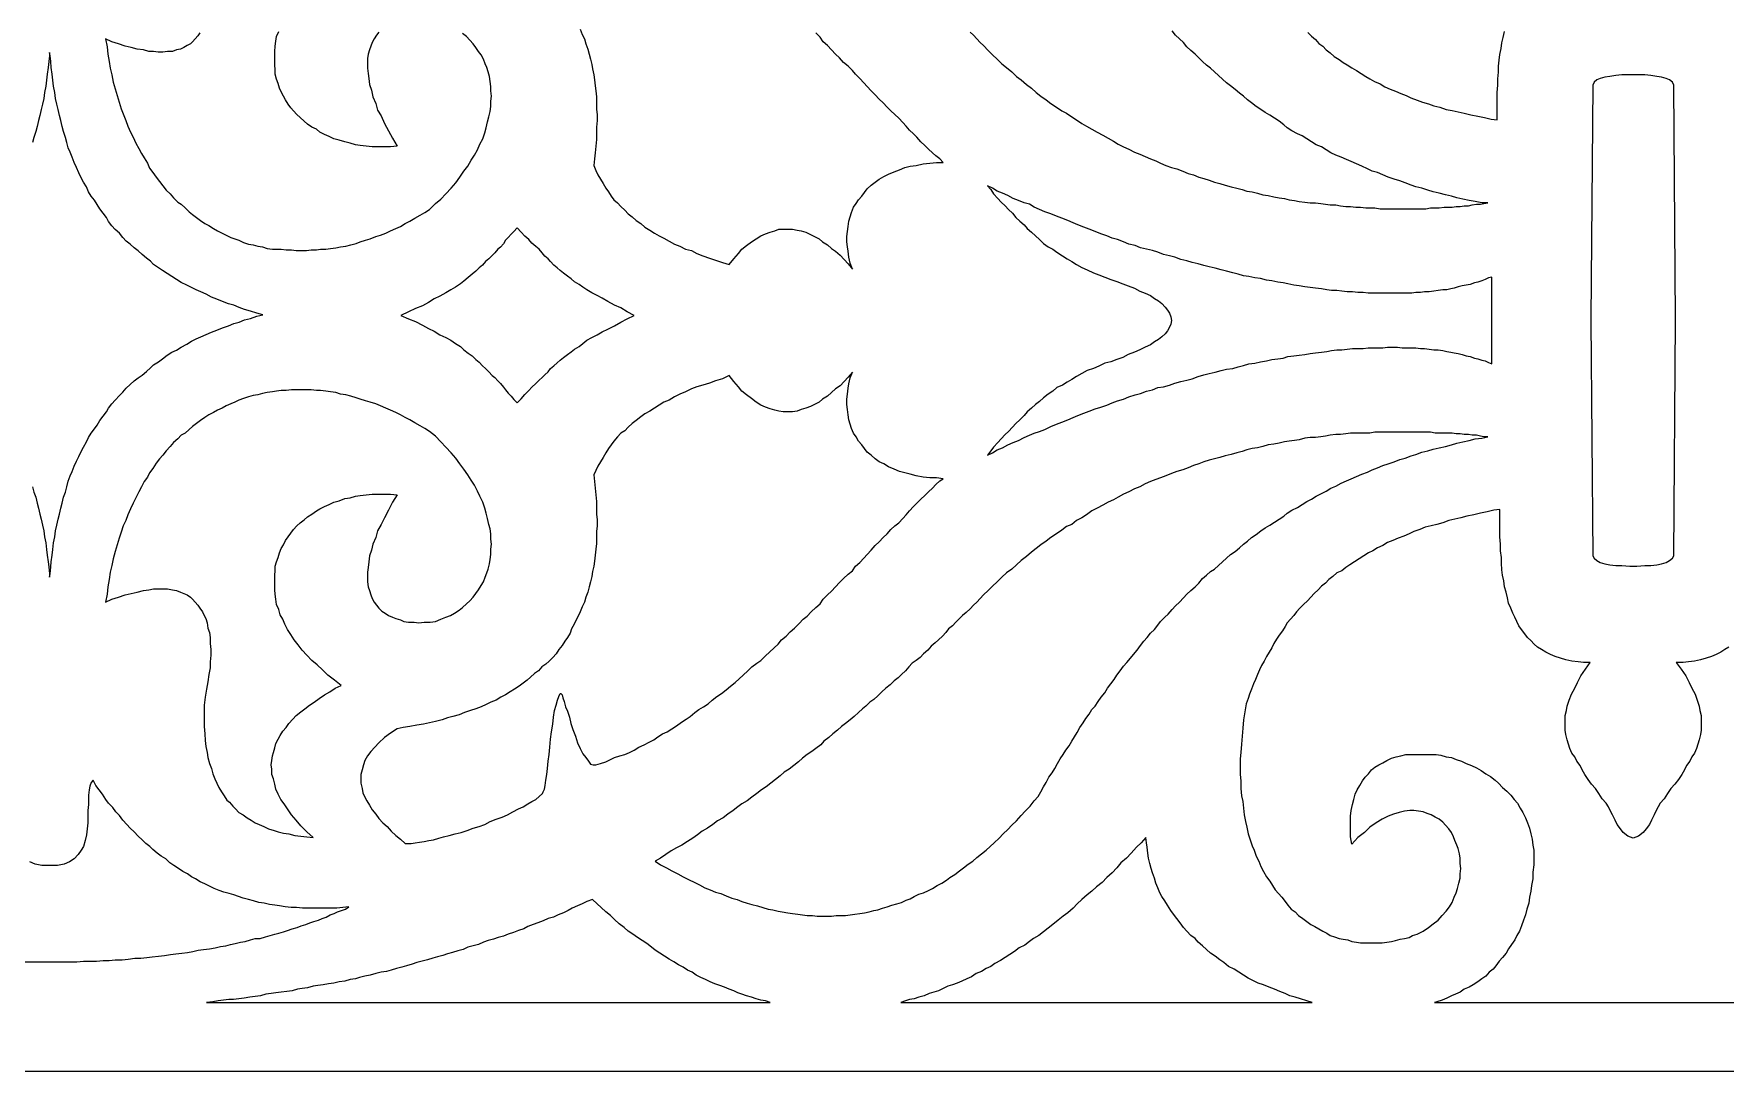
# Model space of a CAD drawing. Extents: x -535 to 535, y -535 to 535.
# Drawn here: x -1.2 to 121.8, y -440 to -364.6 of the extents above; entities that cross this region are included whole.
import ezdxf

# ---------------------------------------------------------------- set-up
doc = ezdxf.new("R2010")
doc.units = 0
doc.layers.add('LAYER_1', color=18, linetype='CONTINUOUS')
doc.layers.add('LAYER_2', color=150, linetype='CONTINUOUS')

msp = doc.modelspace()

# ---------------------------------------------------------------- linework, layer by layer
at = {"layer": 'LAYER_1'}
for points in [[(10.92, -364.51), (10.78, -364.72), (10.58, -364.94), (10.38, -365.15), (10.24, -365.31), (9.99, -365.42), (9.75, -365.58), (9.5, -365.69), (9.21, -365.74), (8.92, -365.85), (8.57, -365.85), (8.23, -365.9), (7.89, -365.9), (7.55, -365.85), (7.2, -365.85), (6.81, -365.74), (6.37, -365.69), (5.93, -365.58), (5.49, -365.47), (5, -365.31), (4.51, -365.15), (4.07, -364.94), (4.17, -365.53), (4.22, -366.06), (4.32, -366.6), (4.41, -367.08), (4.51, -367.56), (4.61, -368.09), (4.76, -368.57), (4.9, -369.06), (5.05, -369.54), (5.2, -370.02), (5.34, -370.39), (5.54, -370.87), (5.69, -371.3), (5.88, -371.73), (6.08, -372.1), (6.27, -372.53), (6.47, -372.91), (6.67, -373.28), (6.86, -373.6), (7.11, -373.98), (7.25, -374.35), (7.5, -374.67), (7.74, -374.99), (7.99, -375.31), (8.23, -375.63), (8.48, -375.95), (8.77, -376.22), (9.01, -376.49), (9.31, -376.81), (9.55, -376.97), (9.85, -377.24), (10.14, -377.51), (10.38, -377.72), (10.68, -377.93), (10.97, -378.15), (11.27, -378.36), (11.56, -378.52), (11.9, -378.74), (12.2, -378.9), (12.54, -379.06), (12.83, -379.22), (13.17, -379.38), (13.47, -379.48), (13.76, -379.59), (14.1, -379.75), (14.45, -379.86), (14.79, -379.91), (15.13, -380.02), (15.47, -380.07), (15.82, -380.18), (16.21, -380.23), (16.84, -380.23), (17.19, -380.29), (17.58, -380.29), (17.92, -380.34), (18.66, -380.34), (19, -380.29), (19.39, -380.29), (19.68, -380.23), (20.07, -380.23), (20.42, -380.18), (20.81, -380.13), (21.15, -380.07), (21.54, -380.02), (21.89, -379.91), (22.28, -379.81), (22.57, -379.7), (22.96, -379.59), (23.31, -379.48), (23.7, -379.32), (24.04, -379.22), (24.43, -379.06), (24.77, -378.9), (25.16, -378.74), (25.51, -378.58), (25.85, -378.36), (26.19, -378.2), (26.54, -377.99), (26.93, -377.77), (27.27, -377.56), (27.61, -377.35), (28.05, -376.92), (28.44, -376.6), (28.79, -376.22), (29.18, -375.79), (29.52, -375.42), (29.81, -374.99), (30.11, -374.56), (30.4, -374.19), (30.65, -373.76), (30.89, -373.39), (31.09, -373.01), (31.28, -372.59), (31.48, -372.21), (31.63, -371.78), (31.72, -371.41), (31.82, -370.98), (31.92, -370.61), (32.02, -370.23), (32.07, -369.86), (32.07, -369.48), (32.11, -369.11), (32.07, -368.73), (32.07, -368.41), (32.02, -368.04), (31.97, -367.67), (31.87, -367.34), (31.77, -367.02), (31.67, -366.76), (31.53, -366.43), (31.38, -366.11), (31.18, -365.85), (30.99, -365.58), (30.79, -365.31), (30.55, -365.04), (30.3, -364.78), (30.01, -364.56)], [(23.94, -364.46), (23.75, -364.67), (23.6, -364.94), (23.45, -365.2), (23.35, -365.47), (23.26, -365.74), (23.16, -366.06), (23.11, -366.38), (23.11, -366.76), (23.11, -367.08), (23.16, -367.45), (23.21, -367.83), (23.26, -368.25), (23.4, -368.68), (23.5, -369.16), (23.7, -369.64), (23.84, -370.13), (24.09, -370.55), (24.33, -371.09), (24.63, -371.62), (24.92, -372.16), (25.26, -372.75), (24.77, -372.8), (23.45, -372.8), (23.01, -372.75), (22.57, -372.69), (22.23, -372.64), (21.84, -372.53), (21.45, -372.43), (21.05, -372.32), (20.66, -372.21), (20.32, -372.05), (19.98, -371.89), (19.63, -371.73), (19.39, -371.52), (19.05, -371.36), (18.75, -371.14), (18.51, -370.93), (18.22, -370.66), (17.97, -370.45), (17.73, -370.18), (17.53, -369.96), (17.33, -369.7), (17.14, -369.38), (16.99, -369.11), (16.84, -368.79), (16.7, -368.52), (16.6, -368.2), (16.5, -367.88), (16.4, -367.5), (16.4, -367.18), (16.36, -366.86), (16.36, -366.54), (16.36, -366.22), (16.36, -365.85), (16.4, -365.47), (16.45, -365.1), (16.5, -364.78), (16.65, -364.4)], [(38.57, -364.24), (38.72, -364.62), (38.87, -364.94), (38.97, -365.31), (39.11, -365.69), (39.21, -366.06), (39.31, -366.43), (39.41, -366.81), (39.46, -367.13), (39.55, -367.56), (39.6, -367.93), (39.65, -368.36), (39.7, -368.73), (39.75, -369.16), (39.75, -369.59), (39.75, -370.07), (39.8, -370.45), (39.8, -370.87), (39.75, -371.36), (39.75, -371.78), (39.75, -372.26), (39.7, -372.75), (39.65, -373.23), (39.6, -373.66), (39.55, -374.14), (39.7, -374.51), (39.85, -374.83), (40.04, -375.15), (40.24, -375.47), (40.43, -375.79), (40.63, -376.06), (40.83, -376.38), (41.02, -376.65), (41.27, -376.86), (41.51, -377.13), (41.8, -377.4), (42.05, -377.67), (42.34, -377.88), (42.64, -378.15), (42.98, -378.36), (43.27, -378.63), (43.62, -378.84), (43.96, -379.06), (44.3, -379.27), (44.64, -379.43), (45.03, -379.65), (45.43, -379.86), (45.82, -380.02), (46.21, -380.23), (46.65, -380.34), (47.04, -380.55), (47.48, -380.72), (47.97, -380.88), (48.41, -381.04), (48.9, -381.2), (49.39, -381.36), (49.73, -380.93), (50.08, -380.55), (50.32, -380.23), (50.66, -379.97), (51.01, -379.7), (51.35, -379.48), (51.69, -379.27), (52.03, -379.11), (52.38, -379), (52.72, -378.9), (53.01, -378.79), (53.99, -378.79), (54.33, -378.84), (54.63, -378.9), (54.97, -379), (55.31, -379.16), (55.61, -379.32), (55.95, -379.48), (56.19, -379.7), (56.54, -379.91), (56.83, -380.18), (57.12, -380.39), (57.47, -380.66), (57.76, -380.98), (58.05, -381.3), (58.35, -381.68), (58.2, -381.25), (58.1, -380.82), (58.05, -380.39), (58, -380.07), (57.96, -379.7), (57.96, -379.32), (58, -378.95), (58.05, -378.58), (58.1, -378.2), (58.2, -377.88), (58.3, -377.56), (58.44, -377.19), (58.64, -376.92), (58.79, -376.65), (59.03, -376.38), (59.23, -376.12), (59.42, -375.85), (59.72, -375.58), (60.01, -375.37), (60.3, -375.15), (60.65, -374.94), (60.99, -374.78), (61.38, -374.62), (61.77, -374.46), (62.16, -374.3), (62.56, -374.19), (63, -374.14), (63.49, -374.03), (63.98, -373.98), (64.46, -373.92), (64.95, -373.92), (64.71, -373.66), (64.42, -373.44), (64.17, -373.23), (63.88, -372.96), (63.63, -372.69), (63.34, -372.43), (63.05, -372.1), (62.8, -371.84), (62.51, -371.57), (62.26, -371.3), (62.02, -371.03), (61.72, -370.71), (61.43, -370.45), (61.14, -370.18), (60.89, -369.91), (60.6, -369.59), (60.3, -369.32), (60.01, -369), (59.72, -368.73), (59.42, -368.41), (59.18, -368.15), (58.89, -367.83), (58.59, -367.5), (58.35, -367.24), (58.05, -366.92), (57.71, -366.65), (57.42, -366.33), (57.12, -366.06), (56.83, -365.74), (56.54, -365.42), (56.24, -365.15), (56, -364.83), (55.7, -364.51)], [(66.91, -364.46), (67.16, -364.67), (67.4, -364.94), (67.65, -365.2), (67.89, -365.42), (68.23, -365.79), (68.53, -366.11), (68.87, -366.43), (69.21, -366.76), (69.55, -367.02), (69.95, -367.34), (70.29, -367.67), (70.63, -367.93), (71.02, -368.25), (71.37, -368.52), (71.71, -368.84), (72.05, -369.11), (72.44, -369.38), (72.78, -369.64), (73.18, -369.91), (73.57, -370.18), (73.91, -370.34), (74.3, -370.61), (74.64, -370.82), (75.04, -371.09), (75.38, -371.3), (75.77, -371.52), (76.16, -371.73), (76.55, -371.94), (76.94, -372.16), (77.34, -372.37), (77.68, -372.59), (78.07, -372.8), (78.46, -372.96), (78.85, -373.17), (79.24, -373.33), (79.64, -373.49), (80.03, -373.66), (80.42, -373.82), (80.76, -373.98), (81.15, -374.14), (81.54, -374.3), (81.94, -374.4), (82.38, -374.56), (82.77, -374.72), (83.16, -374.83), (83.55, -374.99), (83.89, -375.1), (84.29, -375.21), (84.68, -375.37), (85.07, -375.47), (85.46, -375.58), (85.9, -375.69), (86.29, -375.79), (86.68, -375.9), (87.03, -376.01), (87.42, -376.06), (87.81, -376.17), (88.2, -376.28), (88.59, -376.33), (88.98, -376.44), (89.38, -376.49), (89.77, -376.54), (90.11, -376.65), (90.5, -376.7), (90.84, -376.76), (91.24, -376.81), (91.63, -376.86), (92.02, -376.86), (92.41, -376.92), (92.75, -376.97), (93.09, -377.02), (93.49, -377.02), (93.83, -377.08), (94.22, -377.13), (94.56, -377.13), (94.95, -377.19), (95.3, -377.19), (95.69, -377.24), (96.33, -377.24), (96.72, -377.29), (100.04, -377.29), (100.39, -377.24), (101.02, -377.24), (101.37, -377.19), (101.95, -377.19), (102.25, -377.13), (102.54, -377.13), (102.83, -377.08), (103.13, -377.08), (103.42, -377.02), (103.72, -376.97), (104.01, -376.97), (104.25, -376.92), (104.55, -376.86), (104.11, -376.86), (103.62, -376.76), (103.18, -376.7), (102.74, -376.6), (102.3, -376.49), (101.9, -376.38), (101.46, -376.28), (101.02, -376.17), (100.58, -376.06), (100.19, -375.95), (99.75, -375.79), (99.31, -375.69), (98.97, -375.58), (98.53, -375.42), (98.14, -375.26), (97.74, -375.15), (97.3, -374.99), (96.91, -374.83), (96.52, -374.67), (96.13, -374.56), (95.79, -374.4), (95.4, -374.19), (95, -374.03), (94.61, -373.87), (94.27, -373.71), (93.88, -373.55), (93.49, -373.39), (93.14, -373.23), (92.8, -373.01), (92.46, -372.8), (92.07, -372.64), (91.72, -372.43), (91.38, -372.21), (91.04, -372), (90.7, -371.84), (90.31, -371.62), (89.96, -371.41), (89.72, -371.19), (89.38, -370.93), (89.03, -370.71), (88.69, -370.5), (88.35, -370.29), (88.05, -370.07), (87.71, -369.86), (87.37, -369.59), (87.08, -369.38), (86.78, -369.11), (86.49, -368.9), (86.19, -368.63), (85.85, -368.36), (85.56, -368.15), (85.26, -367.88), (84.97, -367.61), (84.68, -367.34), (84.38, -367.08), (84.09, -366.86), (83.8, -366.6), (83.55, -366.33), (83.26, -366.06), (82.96, -365.79), (82.67, -365.53), (82.43, -365.2), (82.13, -364.94), (81.84, -364.67), (81.59, -364.35)], [(91.47, -364.47), (91.72, -364.74), (92.01, -365), (92.26, -365.27), (92.55, -365.48), (92.8, -365.75), (93.09, -365.97), (93.38, -366.23), (93.73, -366.45), (94.02, -366.66), (94.31, -366.82), (94.66, -367.04), (95, -367.25), (95.34, -367.46), (95.68, -367.68), (95.98, -367.84), (96.32, -368.05), (96.71, -368.21), (97.05, -368.43), (97.45, -368.59), (97.84, -368.75), (98.23, -368.91), (98.62, -369.07), (98.96, -369.23), (99.4, -369.39), (99.79, -369.55), (100.24, -369.66), (100.63, -369.82), (101.07, -369.92), (101.51, -370.08), (101.95, -370.14), (102.39, -370.24), (102.83, -370.35), (103.32, -370.46), (103.81, -370.56), (104.3, -370.67), (104.79, -370.78), (105.23, -370.83), (105.23, -370.3), (105.23, -369.87), (105.23, -369.33), (105.23, -368.85), (105.28, -368.32), (105.28, -367.84), (105.33, -367.36), (105.33, -366.93), (105.37, -366.5), (105.42, -366.07), (105.52, -365.64), (105.57, -365.22), (105.67, -364.84), (105.77, -364.41)], [(-1.25, -397.52), (-1.15, -397.89), (-1, -398.26), (-0.91, -398.69), (-0.81, -399.07), (-0.71, -399.49), (-0.61, -399.87), (-0.51, -400.3), (-0.42, -400.72), (-0.37, -401.15), (-0.27, -401.58), (-0.22, -402.06), (-0.17, -402.49), (-0.12, -402.97), (-0.07, -403.34), (-0.02, -403.83), (0, -404.07), (0.03, -403.83), (0.08, -403.34), (0.12, -402.97), (0.17, -402.49), (0.22, -402.06), (0.27, -401.58), (0.37, -401.15), (0.42, -400.72), (0.52, -400.3), (0.61, -399.87), (0.71, -399.49), (0.81, -399.07), (0.91, -398.69), (1.01, -398.26), (1.15, -397.89), (1.25, -397.52), (1.35, -397.09), (1.49, -396.71), (1.64, -396.39), (1.79, -396.02), (1.94, -395.64), (2.13, -395.32), (2.28, -394.95), (2.47, -394.63), (2.67, -394.25), (2.82, -393.93), (3.01, -393.61), (3.26, -393.29), (3.45, -393.02), (3.65, -392.7), (3.89, -392.38), (4.14, -392.06), (4.28, -391.79), (4.53, -391.47), (4.77, -391.2), (5.07, -390.88), (5.31, -390.62), (5.56, -390.35), (5.85, -390.08), (6.14, -389.81), (6.44, -389.6), (6.73, -389.39), (7.03, -389.12), (7.32, -388.85), (7.56, -388.64), (7.91, -388.42), (8.2, -388.21), (8.54, -387.94), (8.88, -387.73), (9.23, -387.57), (9.57, -387.35), (9.96, -387.14), (10.3, -386.93), (10.65, -386.76), (10.99, -386.6), (11.38, -386.44), (11.77, -386.28), (12.16, -386.12), (12.56, -385.96), (13, -385.8), (13.39, -385.64), (13.78, -385.53), (14.17, -385.37), (14.61, -385.27), (15.05, -385.11), (15.49, -385), (15.05, -384.89), (14.61, -384.73), (14.17, -384.63), (13.78, -384.47), (13.39, -384.3), (13, -384.2), (12.56, -384.04), (12.16, -383.88), (11.77, -383.72), (11.38, -383.5), (10.99, -383.34), (10.65, -383.18), (10.3, -383.02), (9.96, -382.86), (9.57, -382.65), (9.23, -382.43), (8.88, -382.22), (8.54, -382), (8.2, -381.79), (7.91, -381.58), (7.56, -381.36), (7.32, -381.1), (7.03, -380.88), (6.73, -380.61), (6.44, -380.35), (6.14, -380.13), (5.85, -379.87), (5.56, -379.65), (5.31, -379.38), (5.07, -379.06), (4.77, -378.8), (4.53, -378.53), (4.28, -378.21), (4.14, -377.94), (3.89, -377.62), (3.65, -377.3), (3.45, -376.98), (3.26, -376.66), (3.01, -376.39), (2.82, -376.07), (2.67, -375.69), (2.47, -375.37), (2.28, -375.05), (2.13, -374.68), (1.94, -374.3), (1.79, -373.93), (1.64, -373.55), (1.49, -373.18), (1.35, -372.86), (1.25, -372.48), (1.15, -372.11), (1.01, -371.68), (0.91, -371.31), (0.81, -370.88), (0.71, -370.51), (0.61, -370.08), (0.52, -369.7), (0.42, -369.28), (0.37, -368.85), (0.27, -368.37), (0.22, -367.94), (0.17, -367.51), (0.12, -367.03), (0.08, -366.6), (0.03, -366.17), (0, -365.93), (-0.02, -366.17), (-0.07, -366.6), (-0.12, -367.03), (-0.17, -367.51), (-0.22, -367.94), (-0.27, -368.37), (-0.37, -368.85), (-0.42, -369.28), (-0.51, -369.7), (-0.61, -370.08), (-0.71, -370.51), (-0.81, -370.88), (-0.91, -371.31), (-1, -371.68), (-1.15, -372.11), (-1.25, -372.48)], [(122.07, -409.17), (121.78, -409.33), (121.48, -409.54), (121.14, -409.7), (120.8, -409.86), (120.41, -409.97), (120.01, -410.08), (119.57, -410.18), (119.13, -410.24), (118.74, -410.29), (118.25, -410.29), (118.6, -410.77), (118.94, -411.25), (119.18, -411.74), (119.38, -412.16), (119.62, -412.59), (119.77, -413.02), (119.92, -413.45), (119.97, -413.77), (120.06, -414.14), (120.06, -414.52), (120.06, -414.89), (120.06, -415.21), (120.01, -415.53), (119.92, -415.91), (119.82, -416.23), (119.72, -416.55), (119.57, -416.87), (119.38, -417.14), (119.23, -417.46), (118.99, -417.78), (118.84, -418.1), (118.64, -418.42), (118.4, -418.8), (118.15, -419.12), (117.86, -419.44), (117.62, -419.81), (117.37, -420.19), (117.08, -420.51), (116.93, -420.77), (116.78, -421.04), (116.64, -421.36), (116.44, -421.74), (116.29, -422.06), (116.05, -422.38), (115.85, -422.65), (115.51, -422.91), (115.12, -423.07), (114.73, -422.91), (114.38, -422.65), (114.19, -422.38), (113.94, -422.06), (113.8, -421.74), (113.6, -421.36), (113.45, -421.04), (113.31, -420.77), (113.16, -420.51), (112.87, -420.19), (112.62, -419.81), (112.38, -419.44), (112.08, -419.12), (111.84, -418.8), (111.59, -418.42), (111.4, -418.1), (111.25, -417.78), (111.01, -417.46), (110.86, -417.14), (110.66, -416.87), (110.52, -416.55), (110.42, -416.23), (110.32, -415.91), (110.22, -415.53), (110.18, -415.21), (110.18, -414.89), (110.18, -414.52), (110.18, -414.14), (110.27, -413.77), (110.32, -413.45), (110.47, -413.02), (110.62, -412.59), (110.86, -412.16), (111.06, -411.74), (111.3, -411.25), (111.64, -410.77), (111.99, -410.29), (111.5, -410.29), (111.11, -410.24), (110.66, -410.18), (110.22, -410.08), (109.83, -409.97), (109.44, -409.86), (109.1, -409.7), (108.76, -409.54), (108.46, -409.33), (108.17, -409.17), (107.92, -408.95), (107.68, -408.69), (107.43, -408.47), (107.24, -408.21), (106.99, -407.88), (106.8, -407.62), (106.65, -407.3), (106.5, -406.98), (106.36, -406.71), (106.21, -406.33), (106.06, -405.96), (105.97, -405.58), (105.87, -405.16), (105.77, -404.78), (105.72, -404.35), (105.62, -403.93), (105.57, -403.55), (105.53, -403.07), (105.53, -402.64), (105.48, -402.16), (105.48, -401.68), (105.43, -401.15), (105.43, -400.66), (105.43, -400.18), (105.43, -399.7), (105.43, -399.17), (104.99, -399.22), (104.5, -399.33), (104.01, -399.43), (103.52, -399.54), (103.03, -399.65), (102.59, -399.76), (102.15, -399.86), (101.71, -399.97), (101.27, -400.13), (100.83, -400.24), (100.44, -400.34), (100, -400.45), (99.6, -400.61), (99.16, -400.77), (98.82, -400.93), (98.43, -401.09), (98.04, -401.25), (97.65, -401.41), (97.25, -401.57), (96.91, -401.79), (96.52, -401.95), (96.18, -402.16), (95.88, -402.32), (95.54, -402.54), (95.2, -402.75), (94.86, -402.96), (94.51, -403.18), (94.22, -403.39), (93.93, -403.61), (93.58, -403.77), (93.29, -404.03), (93, -404.25), (92.75, -404.52), (92.46, -404.73), (92.21, -405), (91.92, -405.26), (91.68, -405.53), (91.43, -405.8), (91.14, -406.07), (90.89, -406.33), (90.65, -406.6), (90.45, -406.87), (90.21, -407.14), (89.96, -407.4), (89.82, -407.67), (89.62, -407.99), (89.38, -408.31), (89.18, -408.58), (88.98, -408.9), (88.84, -409.22), (88.64, -409.54), (88.45, -409.86), (88.3, -410.18), (88.1, -410.51), (87.96, -410.83), (87.81, -411.15), (87.66, -411.52), (87.52, -411.84), (87.37, -412.22), (87.22, -412.59), (87.12, -412.91), (86.98, -413.29), (86.88, -413.87), (86.78, -414.46), (86.73, -415.05), (86.68, -415.64), (86.63, -416.23), (86.59, -416.82), (86.54, -417.3), (86.54, -417.83), (86.54, -418.42), (86.59, -418.9), (86.59, -419.44), (86.63, -419.97), (86.73, -420.4), (86.78, -420.88), (86.83, -421.36), (86.93, -421.84), (87.03, -422.27), (87.12, -422.75), (87.27, -423.18), (87.42, -423.61), (87.56, -423.93), (87.71, -424.36), (87.91, -424.73), (88.05, -425.11), (88.25, -425.48), (88.45, -425.86), (88.69, -426.18), (88.89, -426.5), (89.08, -426.82), (89.33, -427.09), (89.57, -427.35), (89.82, -427.67), (90.01, -427.94), (90.26, -428.21), (90.55, -428.42), (90.79, -428.69), (91.09, -428.9), (91.38, -429.12), (91.68, -429.33), (91.97, -429.49), (92.26, -429.65), (92.56, -429.81), (92.85, -429.97), (93.09, -430.13), (93.39, -430.24), (93.73, -430.35), (94.02, -430.4), (94.37, -430.45), (94.66, -430.56), (95, -430.62), (95.3, -430.67), (96.86, -430.67), (97.21, -430.62), (97.55, -430.56), (97.84, -430.51), (98.18, -430.4), (98.48, -430.35), (98.82, -430.29), (99.07, -430.13), (99.41, -430.03), (99.85, -429.81), (100.24, -429.55), (100.58, -429.28), (100.93, -429.01), (101.22, -428.69), (101.51, -428.37), (101.76, -428.05), (101.95, -427.73), (102.1, -427.35), (102.25, -427.03), (102.34, -426.71), (102.44, -426.34), (102.54, -425.96), (102.54, -425.64), (102.59, -425.27), (102.54, -424.89), (102.54, -424.52), (102.49, -424.2), (102.39, -423.82), (102.3, -423.56), (102.15, -423.23), (102.05, -422.97), (101.9, -422.65), (101.71, -422.38), (101.46, -422.11), (101.27, -421.9), (101.02, -421.68), (100.73, -421.52), (100.44, -421.36), (100.14, -421.26), (99.85, -421.15), (99.51, -421.1), (99.16, -421.04), (98.87, -421.04), (98.48, -421.1), (98.09, -421.2), (97.7, -421.31), (97.3, -421.47), (96.86, -421.68), (96.42, -421.95), (95.98, -422.27), (95.59, -422.65), (95.1, -423.02), (94.66, -423.5), (94.56, -422.97), (94.56, -422.43), (94.56, -421.95), (94.56, -421.47), (94.61, -421.04), (94.71, -420.61), (94.81, -420.24), (94.91, -419.86), (95.05, -419.54), (95.25, -419.22), (95.44, -418.9), (95.64, -418.63), (95.88, -418.37), (96.08, -418.1), (96.33, -417.89), (96.62, -417.73), (96.91, -417.57), (97.21, -417.4), (97.55, -417.24), (97.89, -417.14), (98.23, -417.08), (98.58, -416.98), (100.78, -416.98), (101.12, -417.03), (101.51, -417.14), (101.9, -417.19), (102.25, -417.35), (102.64, -417.46), (102.98, -417.62), (103.37, -417.78), (103.72, -417.94), (104.06, -418.15), (104.4, -418.37), (104.74, -418.58), (105.09, -418.85), (105.33, -419.06), (105.62, -419.38), (105.92, -419.65), (106.21, -419.92), (106.46, -420.24), (106.7, -420.51), (106.9, -420.88), (107.09, -421.2), (107.29, -421.58), (107.43, -421.95), (107.58, -422.33), (107.68, -422.75), (107.78, -423.13), (107.83, -423.56), (107.88, -423.93), (107.88, -424.46), (107.88, -425), (107.83, -425.53), (107.83, -426.02), (107.73, -426.5), (107.68, -426.92), (107.58, -427.35), (107.53, -427.78), (107.39, -428.21), (107.29, -428.64), (107.14, -429.01), (106.99, -429.44), (106.85, -429.81), (106.65, -430.13), (106.5, -430.45), (106.26, -430.78), (106.06, -431.1), (105.87, -431.42), (105.62, -431.74), (105.38, -432.01), (105.13, -432.33), (104.94, -432.59), (104.65, -432.81), (104.4, -433.08), (104.11, -433.29), (103.81, -433.5), (103.47, -433.72), (103.18, -433.88), (102.83, -434.04), (102.54, -434.25), (102.2, -434.41), (101.9, -434.52), (101.56, -434.68), (101.22, -434.84), (100.83, -434.95), (100.66, -435), (115.12, -435), (129.58, -435)], [(-1.98, -432.06), (1.98, -432.06), (2.47, -432.01), (3.4, -432.01), (3.89, -431.95), (4.33, -431.95), (4.77, -431.9), (5.26, -431.9), (5.7, -431.85), (6.19, -431.79), (6.63, -431.79), (7.07, -431.74), (7.46, -431.68), (7.9, -431.63), (8.35, -431.58), (8.79, -431.52), (9.18, -431.47), (9.62, -431.42), (10.01, -431.36), (10.4, -431.31), (10.79, -431.2), (11.18, -431.15), (11.62, -431.1), (12.02, -431.04), (12.41, -430.94), (12.8, -430.88), (13.14, -430.78), (13.48, -430.72), (13.88, -430.62), (14.22, -430.56), (14.61, -430.45), (14.95, -430.35), (15.3, -430.35), (15.69, -430.24), (16.03, -430.13), (16.37, -430.03), (16.67, -429.97), (17.01, -429.87), (17.3, -429.76), (17.64, -429.65), (17.99, -429.55), (18.28, -429.44), (18.62, -429.33), (18.92, -429.22), (19.21, -429.12), (19.55, -429.01), (19.8, -428.9), (20.09, -428.8), (20.38, -428.64), (20.68, -428.53), (20.92, -428.42), (21.22, -428.32), (21.51, -428.21), (21.76, -428.05), (21.31, -428.1), (20.87, -428.15), (18.38, -428.15), (17.94, -428.1), (17.55, -428.1), (17.11, -428.05), (16.71, -427.99), (16.37, -427.94), (15.98, -427.89), (15.59, -427.78), (15.2, -427.73), (14.81, -427.62), (14.46, -427.51), (14.07, -427.41), (13.73, -427.3), (13.39, -427.19), (13.04, -427.09), (12.65, -426.98), (12.31, -426.87), (11.97, -426.71), (11.62, -426.55), (11.28, -426.39), (10.94, -426.23), (10.6, -426.02), (10.3, -425.86), (10.01, -425.64), (9.67, -425.48), (9.37, -425.27), (9.03, -425.05), (8.74, -424.84), (8.44, -424.57), (8.1, -424.36), (7.81, -424.14), (7.51, -423.88), (7.27, -423.66), (6.98, -423.45), (6.73, -423.18), (6.44, -422.91), (6.14, -422.59), (5.85, -422.33), (5.6, -422.06), (5.31, -421.74), (5.07, -421.42), (4.82, -421.15), (4.58, -420.83), (4.28, -420.51), (4.09, -420.24), (3.84, -419.86), (3.6, -419.54), (3.35, -419.22), (3.16, -418.85), (3.01, -419.01), (2.91, -419.28), (2.86, -419.54), (2.82, -419.92), (2.82, -420.29), (2.82, -420.61), (2.77, -421.04), (2.77, -421.47), (2.77, -421.95), (2.72, -422.38), (2.67, -422.81), (2.57, -423.23), (2.47, -423.66), (2.28, -423.93), (2.08, -424.25), (1.79, -424.57), (1.44, -424.79), (1.05, -424.95), (0.56, -425.05), (-0.56, -425.05), (-1.05, -424.95), (-1.44, -424.79)]]:
    msp.add_lwpolyline(points, dxfattribs=at)
for points in [[(115.12, -403.29), (115.37, -403.29), (115.95, -403.23), (116.39, -403.23), (116.83, -403.18), (117.18, -403.12), (117.52, -403.02), (117.76, -402.86), (117.96, -402.7), (118.06, -402.54), (118.2, -385.48), (118.2, -385.31), (118.06, -368.31), (117.96, -368.09), (117.76, -367.93), (117.52, -367.83), (117.18, -367.72), (116.83, -367.67), (116.39, -367.61), (115.95, -367.56), (115.12, -367.56), (114.29, -367.56), (113.85, -367.61), (113.41, -367.67), (113.06, -367.72), (112.72, -367.83), (112.48, -367.93), (112.28, -368.09), (112.18, -368.31), (112.04, -385.31), (112.04, -385.48), (112.18, -402.54), (112.28, -402.7), (112.48, -402.86), (112.72, -403.02), (113.06, -403.12), (113.41, -403.18), (113.85, -403.23), (114.29, -403.23), (114.87, -403.29)], [(68.53, -395.05), (68.87, -394.83), (69.26, -394.67), (69.65, -394.46), (70.04, -394.3), (70.44, -394.14), (70.83, -393.93), (71.22, -393.76), (71.56, -393.6), (71.95, -393.5), (72.34, -393.34), (72.78, -393.12), (73.18, -392.96), (73.57, -392.8), (74.01, -392.64), (74.4, -392.48), (74.74, -392.32), (75.18, -392.16), (75.57, -392), (76.01, -391.84), (76.41, -391.73), (76.85, -391.57), (77.24, -391.41), (77.63, -391.25), (78.07, -391.14), (78.46, -390.98), (78.9, -390.82), (79.29, -390.72), (79.73, -390.56), (80.17, -390.45), (80.57, -390.29), (80.96, -390.24), (81.4, -390.13), (81.79, -389.97), (82.23, -389.86), (82.67, -389.75), (83.06, -389.65), (83.5, -389.49), (83.89, -389.38), (84.29, -389.27), (84.73, -389.17), (85.17, -389.06), (85.56, -388.95), (86, -388.9), (86.39, -388.79), (86.78, -388.68), (87.17, -388.58), (87.61, -388.52), (88.01, -388.42), (88.45, -388.36), (88.84, -388.26), (89.28, -388.2), (89.67, -388.15), (90.01, -388.04), (90.45, -387.99), (90.84, -387.94), (91.24, -387.88), (91.63, -387.83), (92.02, -387.77), (92.46, -387.72), (92.85, -387.67), (93.19, -387.61), (93.58, -387.56), (93.93, -387.56), (94.32, -387.51), (94.71, -387.45), (95.49, -387.45), (95.84, -387.4), (96.91, -387.4), (97.25, -387.35), (97.99, -387.35), (98.33, -387.4), (99.31, -387.4), (99.65, -387.45), (99.95, -387.45), (100.29, -387.51), (100.63, -387.56), (100.93, -387.56), (101.27, -387.61), (101.56, -387.67), (101.86, -387.72), (102.1, -387.77), (102.39, -387.83), (102.69, -387.88), (102.98, -387.99), (103.27, -388.04), (103.57, -388.15), (103.81, -388.2), (104.11, -388.31), (104.35, -388.36), (104.6, -388.47), (104.84, -388.58), (104.84, -385.42), (104.84, -382.27), (104.6, -382.32), (104.35, -382.43), (104.11, -382.53), (103.81, -382.64), (103.57, -382.69), (103.27, -382.8), (102.98, -382.85), (102.69, -382.91), (102.39, -382.96), (102.1, -383.07), (101.86, -383.12), (101.56, -383.18), (101.27, -383.18), (100.93, -383.23), (100.63, -383.28), (100.29, -383.34), (99.95, -383.34), (99.65, -383.39), (99.31, -383.39), (99.02, -383.44), (95.84, -383.44), (95.49, -383.39), (95.1, -383.39), (94.71, -383.34), (94.32, -383.34), (93.93, -383.28), (93.58, -383.23), (93.19, -383.23), (92.85, -383.18), (92.46, -383.12), (92.02, -383.07), (91.63, -383.01), (91.24, -382.96), (90.84, -382.91), (90.45, -382.85), (90.01, -382.75), (89.67, -382.69), (89.28, -382.64), (88.84, -382.53), (88.45, -382.48), (88.01, -382.37), (87.61, -382.32), (87.17, -382.21), (86.78, -382.16), (86.39, -382.05), (86, -381.95), (85.56, -381.84), (85.17, -381.73), (84.73, -381.62), (84.29, -381.52), (83.89, -381.41), (83.5, -381.3), (83.06, -381.2), (82.67, -381.09), (82.23, -380.98), (81.79, -380.82), (81.4, -380.72), (80.96, -380.61), (80.57, -380.45), (80.17, -380.34), (79.73, -380.23), (79.29, -380.13), (78.9, -379.97), (78.46, -379.86), (78.07, -379.7), (77.63, -379.54), (77.24, -379.43), (76.85, -379.27), (76.41, -379.11), (76.01, -378.95), (75.57, -378.79), (75.18, -378.63), (74.74, -378.47), (74.4, -378.31), (74.01, -378.15), (73.57, -377.99), (73.18, -377.83), (72.78, -377.67), (72.34, -377.51), (71.95, -377.35), (71.56, -377.19), (71.22, -376.97), (70.83, -376.86), (70.44, -376.7), (70.04, -376.54), (69.65, -376.33), (69.26, -376.17), (68.87, -376.01), (68.53, -375.79), (68.18, -375.63), (68.43, -375.9), (68.62, -376.22), (68.92, -376.54), (69.16, -376.81), (69.46, -377.08), (69.7, -377.35), (69.99, -377.61), (70.24, -377.93), (70.53, -378.2), (70.83, -378.47), (71.07, -378.74), (71.37, -379), (71.66, -379.27), (71.95, -379.54), (72.25, -379.81), (72.59, -380.07), (72.93, -380.23), (73.22, -380.45), (73.62, -380.72), (73.96, -380.93), (74.3, -381.14), (74.64, -381.36), (75.04, -381.57), (75.43, -381.73), (75.87, -381.95), (76.26, -382.11), (76.7, -382.27), (77.14, -382.43), (77.58, -382.59), (78.02, -382.75), (78.41, -382.91), (78.85, -383.07), (79.24, -383.28), (79.64, -383.44), (80.03, -383.6), (80.32, -383.82), (80.61, -383.98), (80.86, -384.19), (81.1, -384.46), (81.25, -384.67), (81.4, -384.89), (81.5, -385.15), (81.54, -385.42), (81.5, -385.69), (81.4, -385.9), (81.25, -386.17), (81.1, -386.38), (80.86, -386.6), (80.61, -386.81), (80.32, -386.97), (80.03, -387.19), (79.64, -387.35), (79.24, -387.56), (78.85, -387.72), (78.41, -387.88), (78.02, -388.1), (77.58, -388.26), (77.14, -388.42), (76.7, -388.52), (76.26, -388.74), (75.87, -388.9), (75.43, -389.06), (75.04, -389.27), (74.64, -389.49), (74.3, -389.7), (73.96, -389.91), (73.62, -390.13), (73.22, -390.29), (72.93, -390.56), (72.59, -390.77), (72.25, -391.04), (71.95, -391.3), (71.66, -391.52), (71.37, -391.79), (71.07, -392.05), (70.83, -392.32), (70.53, -392.64), (70.24, -392.91), (69.99, -393.18), (69.7, -393.5), (69.46, -393.71), (69.16, -394.03), (68.92, -394.3), (68.62, -394.62), (68.43, -394.89), (68.18, -395.21)], [(34.27, -391.11), (34.55, -390.81), (34.83, -390.51), (35.06, -390.26), (35.34, -390.01), (35.58, -389.76), (35.81, -389.56), (36, -389.36), (36.23, -389.16), (36.42, -388.91), (36.65, -388.71), (36.89, -388.5), (37.12, -388.3), (37.35, -388.1), (37.64, -387.9), (37.92, -387.7), (38.15, -387.5), (38.48, -387.3), (38.76, -387.1), (39.04, -386.85), (39.41, -386.65), (39.79, -386.45), (40.16, -386.25), (40.58, -386.05), (41.05, -385.8), (41.52, -385.55), (41.99, -385.3), (42.5, -385.05), (41.99, -384.8), (41.52, -384.5), (41.05, -384.3), (40.58, -384.05), (40.16, -383.8), (39.79, -383.6), (39.41, -383.4), (39.04, -383.2), (38.76, -383), (38.48, -382.8), (38.15, -382.6), (37.92, -382.39), (37.64, -382.19), (37.35, -381.99), (37.12, -381.79), (36.89, -381.59), (36.65, -381.39), (36.42, -381.14), (36.23, -380.94), (36, -380.74), (35.81, -380.49), (35.58, -380.24), (35.34, -380.04), (35.06, -379.79), (34.83, -379.54), (34.55, -379.29), (34.27, -378.99), (33.99, -378.69), (33.75, -378.94), (33.56, -379.14), (33.33, -379.39), (33.14, -379.59), (33, -379.84), (32.77, -380.09), (32.58, -380.24), (32.35, -380.49), (32.16, -380.69), (31.93, -380.94), (31.69, -381.14), (31.46, -381.39), (31.22, -381.59), (30.99, -381.84), (30.71, -382.04), (30.43, -382.29), (30.1, -382.55), (29.87, -382.75), (29.49, -383), (29.17, -383.2), (28.79, -383.4), (28.37, -383.65), (27.95, -383.85), (27.53, -384.1), (27.11, -384.35), (26.59, -384.55), (26.08, -384.8), (25.52, -385.05), (26.08, -385.3), (26.59, -385.5), (27.11, -385.75), (27.53, -386), (27.95, -386.2), (28.37, -386.45), (28.79, -386.65), (29.17, -386.85), (29.49, -387.1), (29.87, -387.3), (30.1, -387.55), (30.43, -387.8), (30.71, -388), (30.99, -388.25), (31.22, -388.45), (31.46, -388.71), (31.69, -388.91), (31.93, -389.16), (32.16, -389.41), (32.35, -389.56), (32.58, -389.81), (32.77, -390.01), (33, -390.26), (33.14, -390.46), (33.33, -390.71), (33.56, -390.91), (33.75, -391.16), (33.99, -391.41)], [(26.58, -423.39), (26.88, -423.34), (27.22, -423.29), (27.56, -423.23), (27.91, -423.18), (28.3, -423.07), (28.64, -422.97), (29.03, -422.86), (29.47, -422.75), (29.91, -422.65), (30.35, -422.49), (30.79, -422.33), (31.23, -422.22), (31.63, -422.06), (32.02, -421.84), (32.46, -421.68), (32.9, -421.52), (33.29, -421.36), (33.68, -421.15), (34.07, -420.93), (34.41, -420.77), (34.76, -420.56), (35.05, -420.4), (35.34, -420.24), (35.59, -420.03), (35.83, -419.81), (35.88, -419.7), (35.98, -419.49), (36.03, -419.22), (36.08, -418.85), (36.13, -418.42), (36.18, -417.99), (36.23, -417.46), (36.32, -416.98), (36.37, -416.44), (36.42, -415.85), (36.47, -415.32), (36.57, -414.78), (36.62, -414.25), (36.71, -413.77), (36.81, -413.39), (36.91, -413.02), (37.01, -412.75), (37.11, -412.54), (37.16, -412.54), (37.25, -412.64), (37.3, -412.86), (37.4, -413.13), (37.5, -413.5), (37.64, -413.82), (37.79, -414.25), (37.89, -414.73), (38.04, -415.16), (38.23, -415.64), (38.38, -416.12), (38.57, -416.55), (38.77, -416.92), (38.97, -417.19), (39.16, -417.46), (39.31, -417.67), (39.5, -417.73), (39.7, -417.73), (40.04, -417.62), (40.43, -417.51), (40.78, -417.35), (41.07, -417.19), (41.46, -417.08), (41.8, -416.98), (42.15, -416.82), (42.49, -416.66), (42.83, -416.44), (43.22, -416.28), (43.57, -416.07), (43.91, -415.91), (44.2, -415.69), (44.55, -415.48), (44.89, -415.32), (45.23, -415.1), (45.57, -414.89), (45.92, -414.62), (46.26, -414.41), (46.55, -414.2), (46.89, -413.93), (47.19, -413.71), (47.53, -413.5), (47.87, -413.29), (48.17, -413.02), (48.51, -412.75), (48.85, -412.54), (49.19, -412.27), (49.49, -412), (49.83, -411.74), (50.12, -411.47), (50.42, -411.2), (50.76, -410.88), (51.05, -410.61), (51.4, -410.34), (51.69, -410.13), (52.03, -409.81), (52.33, -409.54), (52.67, -409.22), (52.96, -408.95), (53.21, -408.63), (53.55, -408.37), (53.84, -408.05), (54.14, -407.78), (54.48, -407.46), (54.77, -407.14), (55.07, -406.92), (55.36, -406.6), (55.7, -406.28), (56, -406.01), (56.24, -405.69), (56.54, -405.37), (56.83, -405.1), (57.12, -404.78), (57.42, -404.46), (57.71, -404.19), (58.05, -403.87), (58.35, -403.61), (58.59, -403.29), (58.89, -403.02), (59.18, -402.7), (59.42, -402.43), (59.72, -402.11), (60.01, -401.79), (60.3, -401.52), (60.6, -401.2), (60.89, -400.93), (61.14, -400.61), (61.43, -400.34), (61.72, -400.13), (62.02, -399.81), (62.26, -399.54), (62.51, -399.27), (62.8, -398.95), (63.05, -398.69), (63.34, -398.42), (63.63, -398.15), (63.88, -397.88), (64.17, -397.62), (64.42, -397.35), (64.71, -397.08), (64.95, -396.92), (64.46, -396.87), (63.98, -396.87), (63.49, -396.81), (63, -396.71), (62.56, -396.6), (62.16, -396.49), (61.77, -396.39), (61.38, -396.23), (60.99, -396.06), (60.65, -395.85), (60.3, -395.69), (60.01, -395.48), (59.72, -395.21), (59.42, -395), (59.23, -394.73), (59.03, -394.46), (58.79, -394.19), (58.64, -393.87), (58.44, -393.6), (58.3, -393.28), (58.2, -392.96), (58.1, -392.64), (58.05, -392.27), (58, -391.89), (57.96, -391.52), (57.96, -391.14), (58, -390.77), (58.05, -390.34), (58.1, -390.02), (58.2, -389.59), (58.35, -389.17), (58.05, -389.54), (57.76, -389.86), (57.47, -390.18), (57.12, -390.4), (56.83, -390.66), (56.54, -390.93), (56.19, -391.14), (55.95, -391.36), (55.61, -391.52), (55.31, -391.68), (54.97, -391.79), (54.63, -391.89), (54.33, -392), (53.99, -392.05), (53.31, -392.05), (53.01, -392), (52.72, -391.95), (52.38, -391.84), (52.03, -391.73), (51.69, -391.57), (51.35, -391.36), (51.01, -391.09), (50.66, -390.82), (50.32, -390.56), (50.08, -390.24), (49.73, -389.86), (49.39, -389.43), (48.9, -389.65), (48.41, -389.81), (47.97, -389.97), (47.48, -390.13), (47.04, -390.24), (46.65, -390.4), (46.21, -390.61), (45.82, -390.77), (45.43, -390.98), (45.03, -391.2), (44.64, -391.36), (44.3, -391.57), (43.96, -391.79), (43.62, -392), (43.27, -392.21), (42.98, -392.43), (42.64, -392.7), (42.34, -392.91), (42.05, -393.18), (41.8, -393.44), (41.51, -393.6), (41.27, -393.87), (41.02, -394.19), (40.83, -394.46), (40.63, -394.73), (40.43, -395.05), (40.24, -395.37), (40.04, -395.69), (39.85, -396.01), (39.7, -396.33), (39.55, -396.65), (39.6, -397.13), (39.65, -397.62), (39.7, -398.1), (39.75, -398.58), (39.75, -399.01), (39.75, -399.49), (39.8, -399.92), (39.8, -400.34), (39.75, -400.77), (39.75, -401.2), (39.75, -401.63), (39.7, -402.05), (39.65, -402.48), (39.6, -402.91), (39.55, -403.29), (39.46, -403.66), (39.41, -404.03), (39.31, -404.41), (39.21, -404.78), (39.11, -405.16), (38.97, -405.53), (38.87, -405.91), (38.72, -406.23), (38.57, -406.6), (38.43, -406.92), (38.28, -407.19), (38.13, -407.51), (37.94, -407.83), (37.84, -408.15), (37.64, -408.47), (37.45, -408.74), (37.25, -409.06), (37.01, -409.33), (36.81, -409.65), (36.57, -409.92), (36.32, -410.18), (36.08, -410.4), (35.79, -410.61), (35.54, -410.88), (35.25, -411.09), (34.95, -411.36), (34.71, -411.58), (34.41, -411.79), (34.12, -412), (33.78, -412.22), (33.48, -412.43), (33.14, -412.64), (32.8, -412.81), (32.46, -413.02), (32.07, -413.18), (31.72, -413.34), (31.38, -413.5), (30.99, -413.66), (30.6, -413.77), (30.16, -413.93), (29.77, -414.09), (29.32, -414.2), (28.93, -414.3), (28.54, -414.46), (28.05, -414.57), (27.61, -414.68), (27.17, -414.78), (26.68, -414.84), (26.19, -414.94), (25.7, -415), (25.26, -415.1), (24.77, -415.43), (24.33, -415.75), (23.94, -416.12), (23.65, -416.44), (23.35, -416.76), (23.11, -417.08), (22.91, -417.4), (22.82, -417.73), (22.72, -418.1), (22.62, -418.42), (22.62, -418.74), (22.62, -419.06), (22.72, -419.44), (22.77, -419.76), (22.91, -420.08), (23.06, -420.35), (23.26, -420.67), (23.45, -420.99), (23.7, -421.31), (23.94, -421.63), (24.23, -421.95), (24.53, -422.22), (24.82, -422.54), (25.16, -422.86), (25.51, -423.13), (25.85, -423.45), (26.29, -423.45)], [(18.7, -422.59), (18.26, -422.16), (17.92, -421.74), (17.58, -421.36), (17.29, -420.93), (17.04, -420.56), (16.8, -420.24), (16.6, -419.86), (16.45, -419.49), (16.36, -419.12), (16.26, -418.74), (16.16, -418.42), (16.16, -418.05), (16.11, -417.73), (16.16, -417.4), (16.21, -417.08), (16.26, -416.82), (16.36, -416.5), (16.45, -416.17), (16.6, -415.85), (16.75, -415.59), (16.94, -415.27), (17.19, -415), (17.38, -414.73), (17.68, -414.41), (17.92, -414.14), (18.26, -413.87), (18.56, -413.66), (18.9, -413.39), (19.24, -413.18), (19.59, -412.91), (19.98, -412.64), (20.37, -412.43), (20.76, -412.16), (21.2, -411.95), (20.71, -411.58), (20.22, -411.2), (19.83, -410.83), (19.44, -410.45), (19.05, -410.13), (18.7, -409.76), (18.36, -409.38), (18.07, -409.01), (17.77, -408.63), (17.53, -408.26), (17.29, -407.88), (17.09, -407.51), (16.94, -407.14), (16.75, -406.81), (16.65, -406.44), (16.5, -406.07), (16.45, -405.69), (16.4, -405.32), (16.36, -405), (16.36, -404.62), (16.36, -404.25), (16.36, -403.93), (16.4, -403.61), (16.4, -403.29), (16.5, -402.96), (16.6, -402.64), (16.7, -402.32), (16.84, -402), (16.99, -401.73), (17.14, -401.41), (17.33, -401.15), (17.53, -400.88), (17.73, -400.61), (17.97, -400.34), (18.22, -400.13), (18.51, -399.92), (18.75, -399.7), (19.05, -399.49), (19.39, -399.27), (19.63, -399.11), (19.98, -398.95), (20.32, -398.79), (20.66, -398.63), (21.05, -398.53), (21.45, -398.36), (21.84, -398.31), (22.23, -398.2), (22.57, -398.15), (23.01, -398.1), (23.45, -398.04), (24.77, -398.04), (25.26, -398.1), (24.92, -398.63), (24.63, -399.22), (24.33, -399.76), (24.09, -400.24), (23.84, -400.72), (23.7, -401.2), (23.5, -401.68), (23.4, -402.11), (23.26, -402.54), (23.21, -402.96), (23.16, -403.39), (23.11, -403.71), (23.11, -404.09), (23.11, -404.41), (23.16, -404.78), (23.26, -405.05), (23.35, -405.37), (23.45, -405.64), (23.6, -405.91), (23.75, -406.12), (23.94, -406.33), (24.14, -406.55), (24.38, -406.71), (24.63, -406.87), (24.92, -406.98), (25.16, -407.08), (25.51, -407.19), (25.75, -407.3), (26.09, -407.35), (26.49, -407.35), (26.83, -407.4), (27.22, -407.35), (27.66, -407.35), (28.05, -407.3), (28.44, -407.14), (28.79, -406.98), (29.13, -406.87), (29.42, -406.71), (29.77, -406.49), (30.01, -406.28), (30.3, -406.01), (30.55, -405.8), (30.79, -405.53), (30.99, -405.26), (31.18, -405), (31.38, -404.68), (31.53, -404.41), (31.67, -404.09), (31.77, -403.77), (31.87, -403.5), (31.97, -403.12), (32.02, -402.8), (32.07, -402.43), (32.07, -402.05), (32.11, -401.68), (32.07, -401.31), (32.07, -400.93), (32.02, -400.56), (31.92, -400.24), (31.82, -399.81), (31.72, -399.43), (31.63, -399.06), (31.48, -398.63), (31.28, -398.2), (31.09, -397.83), (30.89, -397.4), (30.65, -397.03), (30.4, -396.65), (30.11, -396.23), (29.81, -395.85), (29.52, -395.42), (29.18, -395.05), (28.79, -394.62), (28.44, -394.25), (28.05, -393.82), (27.61, -393.5), (27.27, -393.28), (26.93, -393.07), (26.54, -392.86), (26.19, -392.64), (25.85, -392.48), (25.51, -392.27), (25.16, -392.11), (24.77, -391.95), (24.43, -391.79), (24.04, -391.63), (23.7, -391.47), (23.31, -391.36), (22.96, -391.25), (22.57, -391.14), (22.28, -391.04), (21.89, -390.93), (21.54, -390.82), (21.15, -390.77), (20.81, -390.66), (20.42, -390.61), (20.07, -390.56), (19.68, -390.5), (19.39, -390.5), (19, -390.45), (17.58, -390.45), (17.19, -390.5), (16.84, -390.5), (16.5, -390.56), (16.21, -390.61), (15.82, -390.66), (15.47, -390.72), (15.13, -390.82), (14.79, -390.88), (14.45, -390.98), (14.1, -391.09), (13.76, -391.2), (13.47, -391.36), (13.17, -391.47), (12.83, -391.63), (12.54, -391.79), (12.2, -391.95), (11.9, -392.11), (11.56, -392.27), (11.27, -392.48), (10.97, -392.7), (10.68, -392.91), (10.38, -393.12), (10.14, -393.34), (9.85, -393.6), (9.55, -393.76), (9.31, -394.03), (9.01, -394.3), (8.77, -394.57), (8.48, -394.89), (8.23, -395.21), (7.99, -395.48), (7.74, -395.8), (7.5, -396.17), (7.25, -396.49), (7.11, -396.81), (6.86, -397.13), (6.67, -397.51), (6.47, -397.88), (6.27, -398.31), (6.08, -398.69), (5.88, -399.11), (5.69, -399.54), (5.54, -399.97), (5.34, -400.34), (5.2, -400.82), (5.05, -401.25), (4.9, -401.73), (4.76, -402.22), (4.61, -402.75), (4.51, -403.23), (4.41, -403.71), (4.32, -404.25), (4.22, -404.78), (4.17, -405.32), (4.07, -405.91), (4.51, -405.69), (5, -405.53), (5.49, -405.37), (5.93, -405.26), (6.37, -405.16), (6.81, -405.05), (7.2, -405), (7.55, -404.94), (8.57, -404.94), (8.92, -405), (9.21, -405.05), (9.5, -405.16), (9.75, -405.26), (9.99, -405.37), (10.24, -405.53), (10.38, -405.69), (10.58, -405.91), (10.78, -406.12), (10.92, -406.33), (11.12, -406.6), (11.22, -406.87), (11.36, -407.08), (11.46, -407.4), (11.51, -407.78), (11.61, -408.1), (11.66, -408.47), (11.66, -408.9), (11.71, -409.33), (11.71, -409.76), (11.66, -410.24), (11.66, -410.67), (11.56, -411.15), (11.51, -411.68), (11.41, -412.22), (11.31, -412.81), (11.22, -413.39), (11.22, -413.87), (11.22, -414.41), (11.22, -414.94), (11.27, -415.48), (11.31, -415.96), (11.36, -416.39), (11.46, -416.82), (11.51, -417.19), (11.61, -417.62), (11.76, -417.99), (11.85, -418.37), (12, -418.74), (12.15, -419.06), (12.29, -419.38), (12.49, -419.7), (12.68, -419.97), (12.88, -420.29), (13.08, -420.45), (13.32, -420.72), (13.52, -420.93), (13.76, -421.2), (14.06, -421.36), (14.35, -421.58), (14.64, -421.74), (14.94, -421.95), (15.23, -422.06), (15.57, -422.22), (15.92, -422.38), (16.31, -422.49), (16.6, -422.59), (16.99, -422.7), (17.38, -422.75), (17.82, -422.86), (18.26, -422.91), (18.7, -422.97), (19.15, -423.02)], [(57.17, -428.69), (57.86, -428.69), (58.2, -428.64), (58.54, -428.58), (58.89, -428.53), (59.23, -428.48), (59.57, -428.42), (59.91, -428.32), (60.21, -428.26), (60.55, -428.15), (60.89, -428.05), (61.23, -427.94), (61.58, -427.83), (61.92, -427.73), (62.26, -427.57), (62.56, -427.46), (62.85, -427.3), (63.19, -427.14), (63.53, -427.03), (63.88, -426.87), (64.17, -426.71), (64.51, -426.5), (64.86, -426.34), (65.2, -426.12), (65.44, -425.91), (65.79, -425.69), (66.13, -425.43), (66.42, -425.21), (66.76, -424.95), (67.11, -424.73), (67.4, -424.46), (67.74, -424.2), (68.09, -423.93), (68.38, -423.66), (68.67, -423.39), (69.02, -423.07), (69.31, -422.75), (69.65, -422.43), (69.95, -422.11), (70.29, -421.79), (70.63, -421.42), (70.92, -421.1), (71.27, -420.72), (71.56, -420.35), (71.85, -420.03), (72.05, -419.7), (72.25, -419.33), (72.44, -419.01), (72.64, -418.63), (72.88, -418.31), (73.08, -417.99), (73.27, -417.62), (73.47, -417.3), (73.67, -416.98), (73.86, -416.66), (74.11, -416.34), (74.3, -416.01), (74.5, -415.69), (74.69, -415.37), (74.89, -415), (75.13, -414.68), (75.33, -414.36), (75.57, -414.04), (75.77, -413.71), (76.01, -413.45), (76.21, -413.13), (76.45, -412.81), (76.7, -412.48), (76.9, -412.16), (77.14, -411.84), (77.38, -411.52), (77.58, -411.2), (77.83, -410.88), (78.07, -410.56), (78.31, -410.29), (78.56, -409.97), (78.8, -409.7), (79.05, -409.38), (79.29, -409.06), (79.54, -408.74), (79.78, -408.47), (80.03, -408.15), (80.32, -407.88), (80.57, -407.56), (80.76, -407.3), (81.06, -406.98), (81.3, -406.76), (81.59, -406.44), (81.84, -406.17), (82.13, -405.91), (82.43, -405.58), (82.67, -405.32), (82.96, -405.05), (83.26, -404.78), (83.55, -404.52), (83.8, -404.19), (84.09, -403.93), (84.38, -403.66), (84.68, -403.5), (84.97, -403.23), (85.26, -402.96), (85.56, -402.7), (85.85, -402.43), (86.19, -402.22), (86.49, -401.95), (86.78, -401.68), (87.08, -401.47), (87.37, -401.2), (87.71, -400.99), (88.05, -400.72), (88.35, -400.5), (88.69, -400.29), (89.03, -400.08), (89.38, -399.86), (89.72, -399.65), (89.96, -399.43), (90.31, -399.22), (90.7, -399.01), (91.04, -398.79), (91.38, -398.58), (91.72, -398.42), (92.07, -398.2), (92.46, -397.99), (92.8, -397.83), (93.14, -397.62), (93.49, -397.46), (93.88, -397.24), (94.27, -397.08), (94.61, -396.92), (95, -396.76), (95.4, -396.6), (95.79, -396.44), (96.13, -396.28), (96.52, -396.12), (96.91, -395.96), (97.3, -395.85), (97.74, -395.69), (98.14, -395.53), (98.53, -395.42), (98.97, -395.26), (99.31, -395.16), (99.75, -395), (100.19, -394.89), (100.58, -394.78), (101.02, -394.67), (101.46, -394.57), (101.9, -394.46), (102.3, -394.35), (102.74, -394.25), (103.18, -394.14), (103.62, -394.03), (104.11, -393.98), (104.55, -393.87), (104.25, -393.87), (104.01, -393.82), (103.72, -393.76), (103.42, -393.76), (103.13, -393.71), (102.83, -393.71), (102.54, -393.66), (102.25, -393.66), (101.95, -393.6), (100.73, -393.6), (100.39, -393.55), (96.33, -393.55), (95.98, -393.6), (94.56, -393.6), (94.22, -393.66), (93.83, -393.71), (93.49, -393.71), (93.09, -393.76), (92.75, -393.82), (92.41, -393.87), (92.02, -393.93), (91.63, -393.93), (91.24, -393.98), (90.84, -394.09), (90.5, -394.14), (90.11, -394.19), (89.77, -394.25), (89.38, -394.35), (88.98, -394.41), (88.59, -394.46), (88.2, -394.57), (87.81, -394.67), (87.42, -394.73), (87.03, -394.83), (86.68, -394.94), (86.29, -395.05), (85.9, -395.16), (85.46, -395.26), (85.07, -395.37), (84.68, -395.48), (84.29, -395.58), (83.89, -395.69), (83.55, -395.85), (83.16, -395.96), (82.77, -396.12), (82.38, -396.28), (81.94, -396.39), (81.54, -396.55), (81.15, -396.71), (80.76, -396.87), (80.42, -396.97), (80.03, -397.13), (79.64, -397.29), (79.24, -397.51), (78.85, -397.67), (78.46, -397.88), (78.07, -398.04), (77.68, -398.26), (77.34, -398.47), (76.94, -398.63), (76.55, -398.85), (76.16, -399.06), (75.77, -399.27), (75.38, -399.54), (75.04, -399.76), (74.64, -399.97), (74.3, -400.24), (73.91, -400.4), (73.57, -400.66), (73.18, -400.93), (72.78, -401.2), (72.44, -401.47), (72.05, -401.73), (71.71, -402), (71.37, -402.27), (71.02, -402.59), (70.63, -402.86), (70.29, -403.18), (69.95, -403.5), (69.55, -403.77), (69.21, -404.09), (68.87, -404.41), (68.53, -404.73), (68.23, -405.05), (67.89, -405.37), (67.65, -405.64), (67.4, -405.91), (67.16, -406.12), (66.91, -406.39), (66.62, -406.65), (66.37, -406.87), (66.13, -407.08), (65.88, -407.35), (65.64, -407.62), (65.35, -407.83), (65.15, -408.1), (64.9, -408.37), (64.61, -408.63), (64.37, -408.85), (64.07, -409.11), (63.83, -409.38), (63.53, -409.65), (63.29, -409.92), (63, -410.13), (62.7, -410.34), (62.46, -410.61), (62.21, -410.88), (61.92, -411.15), (61.67, -411.41), (61.38, -411.63), (61.09, -411.9), (60.79, -412.16), (60.5, -412.43), (60.21, -412.7), (59.91, -412.97), (59.62, -413.18), (59.33, -413.45), (59.08, -413.66), (58.79, -413.93), (58.49, -414.2), (58.2, -414.46), (57.86, -414.73), (57.56, -414.94), (57.27, -415.21), (56.93, -415.48), (56.63, -415.75), (56.29, -416.01), (56.05, -416.28), (55.7, -416.55), (55.41, -416.76), (55.07, -416.98), (54.73, -417.24), (54.43, -417.51), (54.09, -417.78), (53.75, -418.05), (53.4, -418.26), (53.11, -418.53), (52.77, -418.8), (52.42, -419.06), (52.08, -419.33), (51.74, -419.54), (51.4, -419.81), (51.05, -420.08), (50.71, -420.35), (50.32, -420.56), (50.03, -420.77), (49.68, -421.04), (49.29, -421.31), (48.95, -421.58), (48.56, -421.79), (48.22, -422.06), (47.82, -422.33), (47.43, -422.54), (47.09, -422.81), (46.75, -423.07), (46.36, -423.29), (45.96, -423.56), (45.57, -423.77), (45.18, -423.98), (44.79, -424.25), (44.4, -424.52), (44.01, -424.73), (44.4, -425), (44.84, -425.21), (45.23, -425.43), (45.67, -425.64), (46.06, -425.86), (46.45, -426.07), (46.89, -426.28), (47.24, -426.44), (47.63, -426.66), (48.02, -426.82), (48.41, -426.98), (48.8, -427.09), (49.19, -427.25), (49.59, -427.41), (49.98, -427.51), (50.32, -427.67), (50.71, -427.78), (51.05, -427.89), (51.45, -427.99), (51.84, -428.1), (52.23, -428.21), (52.57, -428.26), (52.96, -428.37), (53.26, -428.42), (53.65, -428.48), (53.99, -428.53), (54.38, -428.58), (54.73, -428.64), (55.07, -428.69), (55.46, -428.69), (55.8, -428.74), (56.83, -428.74)], [(91.38, -434.89), (90.94, -434.73), (90.55, -434.63), (90.16, -434.52), (89.82, -434.36), (89.42, -434.2), (89.03, -434.04), (88.64, -433.88), (88.25, -433.72), (87.86, -433.61), (87.47, -433.4), (87.12, -433.24), (86.78, -433.02), (86.44, -432.81), (86.1, -432.59), (85.7, -432.38), (85.36, -432.11), (85.07, -431.9), (84.73, -431.63), (84.38, -431.42), (84.09, -431.15), (83.8, -430.88), (83.5, -430.62), (83.26, -430.35), (82.96, -430.13), (82.67, -429.81), (82.43, -429.55), (82.18, -429.22), (81.94, -428.9), (81.69, -428.58), (81.5, -428.32), (81.25, -427.94), (81.06, -427.62), (80.86, -427.3), (80.71, -427.03), (80.57, -426.66), (80.42, -426.34), (80.32, -425.96), (80.17, -425.59), (80.08, -425.27), (79.98, -424.89), (79.88, -424.52), (79.83, -424.14), (79.78, -423.72), (79.73, -423.39), (79.69, -423.02), (79.34, -423.39), (79, -423.72), (78.61, -424.14), (78.27, -424.52), (77.87, -424.84), (77.58, -425.21), (77.24, -425.59), (76.85, -425.91), (76.5, -426.28), (76.11, -426.6), (75.77, -426.92), (75.43, -427.19), (75.04, -427.51), (74.69, -427.83), (74.4, -428.15), (74.01, -428.48), (73.67, -428.74), (73.32, -429.01), (72.93, -429.33), (72.59, -429.6), (72.25, -429.87), (71.9, -430.13), (71.51, -430.35), (71.22, -430.56), (70.88, -430.83), (70.48, -431.04), (70.14, -431.31), (69.8, -431.52), (69.46, -431.74), (69.11, -431.95), (68.72, -432.17), (68.43, -432.38), (68.09, -432.54), (67.74, -432.75), (67.35, -432.91), (67.01, -433.13), (66.67, -433.29), (66.32, -433.45), (65.98, -433.61), (65.64, -433.72), (65.3, -433.82), (64.95, -433.98), (64.61, -434.15), (64.27, -434.25), (63.93, -434.36), (63.58, -434.52), (63.19, -434.63), (62.85, -434.73), (62.51, -434.79), (62.21, -434.89), (61.87, -435), (91.77, -435)], [(52.03, -434.89), (51.69, -434.84), (51.35, -434.73), (51.01, -434.63), (50.66, -434.52), (50.32, -434.41), (50.03, -434.31), (49.73, -434.15), (49.39, -434.04), (49.05, -433.88), (48.71, -433.77), (48.36, -433.66), (48.02, -433.5), (47.68, -433.34), (47.34, -433.18), (46.99, -433.02), (46.7, -432.81), (46.36, -432.65), (46.06, -432.43), (45.72, -432.27), (45.38, -432.06), (45.03, -431.85), (44.69, -431.63), (44.35, -431.42), (44.01, -431.2), (43.76, -430.99), (43.42, -430.72), (43.08, -430.51), (42.73, -430.29), (42.39, -430.03), (42.05, -429.81), (41.76, -429.55), (41.41, -429.28), (41.07, -428.96), (40.78, -428.69), (40.43, -428.42), (40.09, -428.1), (39.8, -427.83), (39.46, -427.51), (39.06, -427.67), (38.72, -427.83), (38.38, -427.99), (37.99, -428.15), (37.69, -428.32), (37.35, -428.48), (36.96, -428.64), (36.62, -428.8), (36.23, -428.9), (35.88, -429.06), (35.49, -429.22), (35.15, -429.33), (34.76, -429.49), (34.46, -429.65), (34.07, -429.76), (33.73, -429.92), (33.34, -430.03), (33, -430.19), (32.6, -430.29), (32.26, -430.4), (31.87, -430.51), (31.53, -430.62), (31.18, -430.78), (30.79, -430.88), (30.4, -430.99), (30.06, -431.15), (29.67, -431.26), (29.28, -431.36), (28.93, -431.47), (28.59, -431.58), (28.2, -431.68), (27.86, -431.79), (27.47, -431.9), (27.07, -432.01), (26.68, -432.11), (26.34, -432.22), (25.95, -432.33), (25.61, -432.43), (25.21, -432.54), (24.82, -432.65), (24.48, -432.75), (24.09, -432.81), (23.7, -432.91), (23.31, -433.02), (22.91, -433.08), (22.52, -433.18), (22.23, -433.29), (21.84, -433.34), (21.45, -433.45), (21.05, -433.5), (20.66, -433.61), (20.27, -433.66), (19.88, -433.72), (19.49, -433.77), (19.15, -433.82), (18.75, -433.93), (18.36, -433.98), (18.02, -434.04), (17.63, -434.15), (17.24, -434.2), (16.84, -434.25), (16.45, -434.31), (16.11, -434.36), (15.72, -434.41), (15.33, -434.52), (14.94, -434.57), (14.54, -434.63), (14.15, -434.68), (13.76, -434.73), (13.37, -434.79), (13.03, -434.79), (12.64, -434.84), (12.24, -434.89), (11.85, -434.95), (11.41, -435), (52.38, -435)]]:
    msp.add_lwpolyline(points, close=True, dxfattribs=at)
at = {"layer": 'LAYER_2'}
msp.add_lwpolyline([(182.25, -440), (440, -182.25), (440, 182.25), (182.25, 440), (-182.25, 440), (-440, 182.25), (-440, -182.25), (-182.25, -440)], close=True, dxfattribs=at)

doc.saveas('drawing.dxf')
